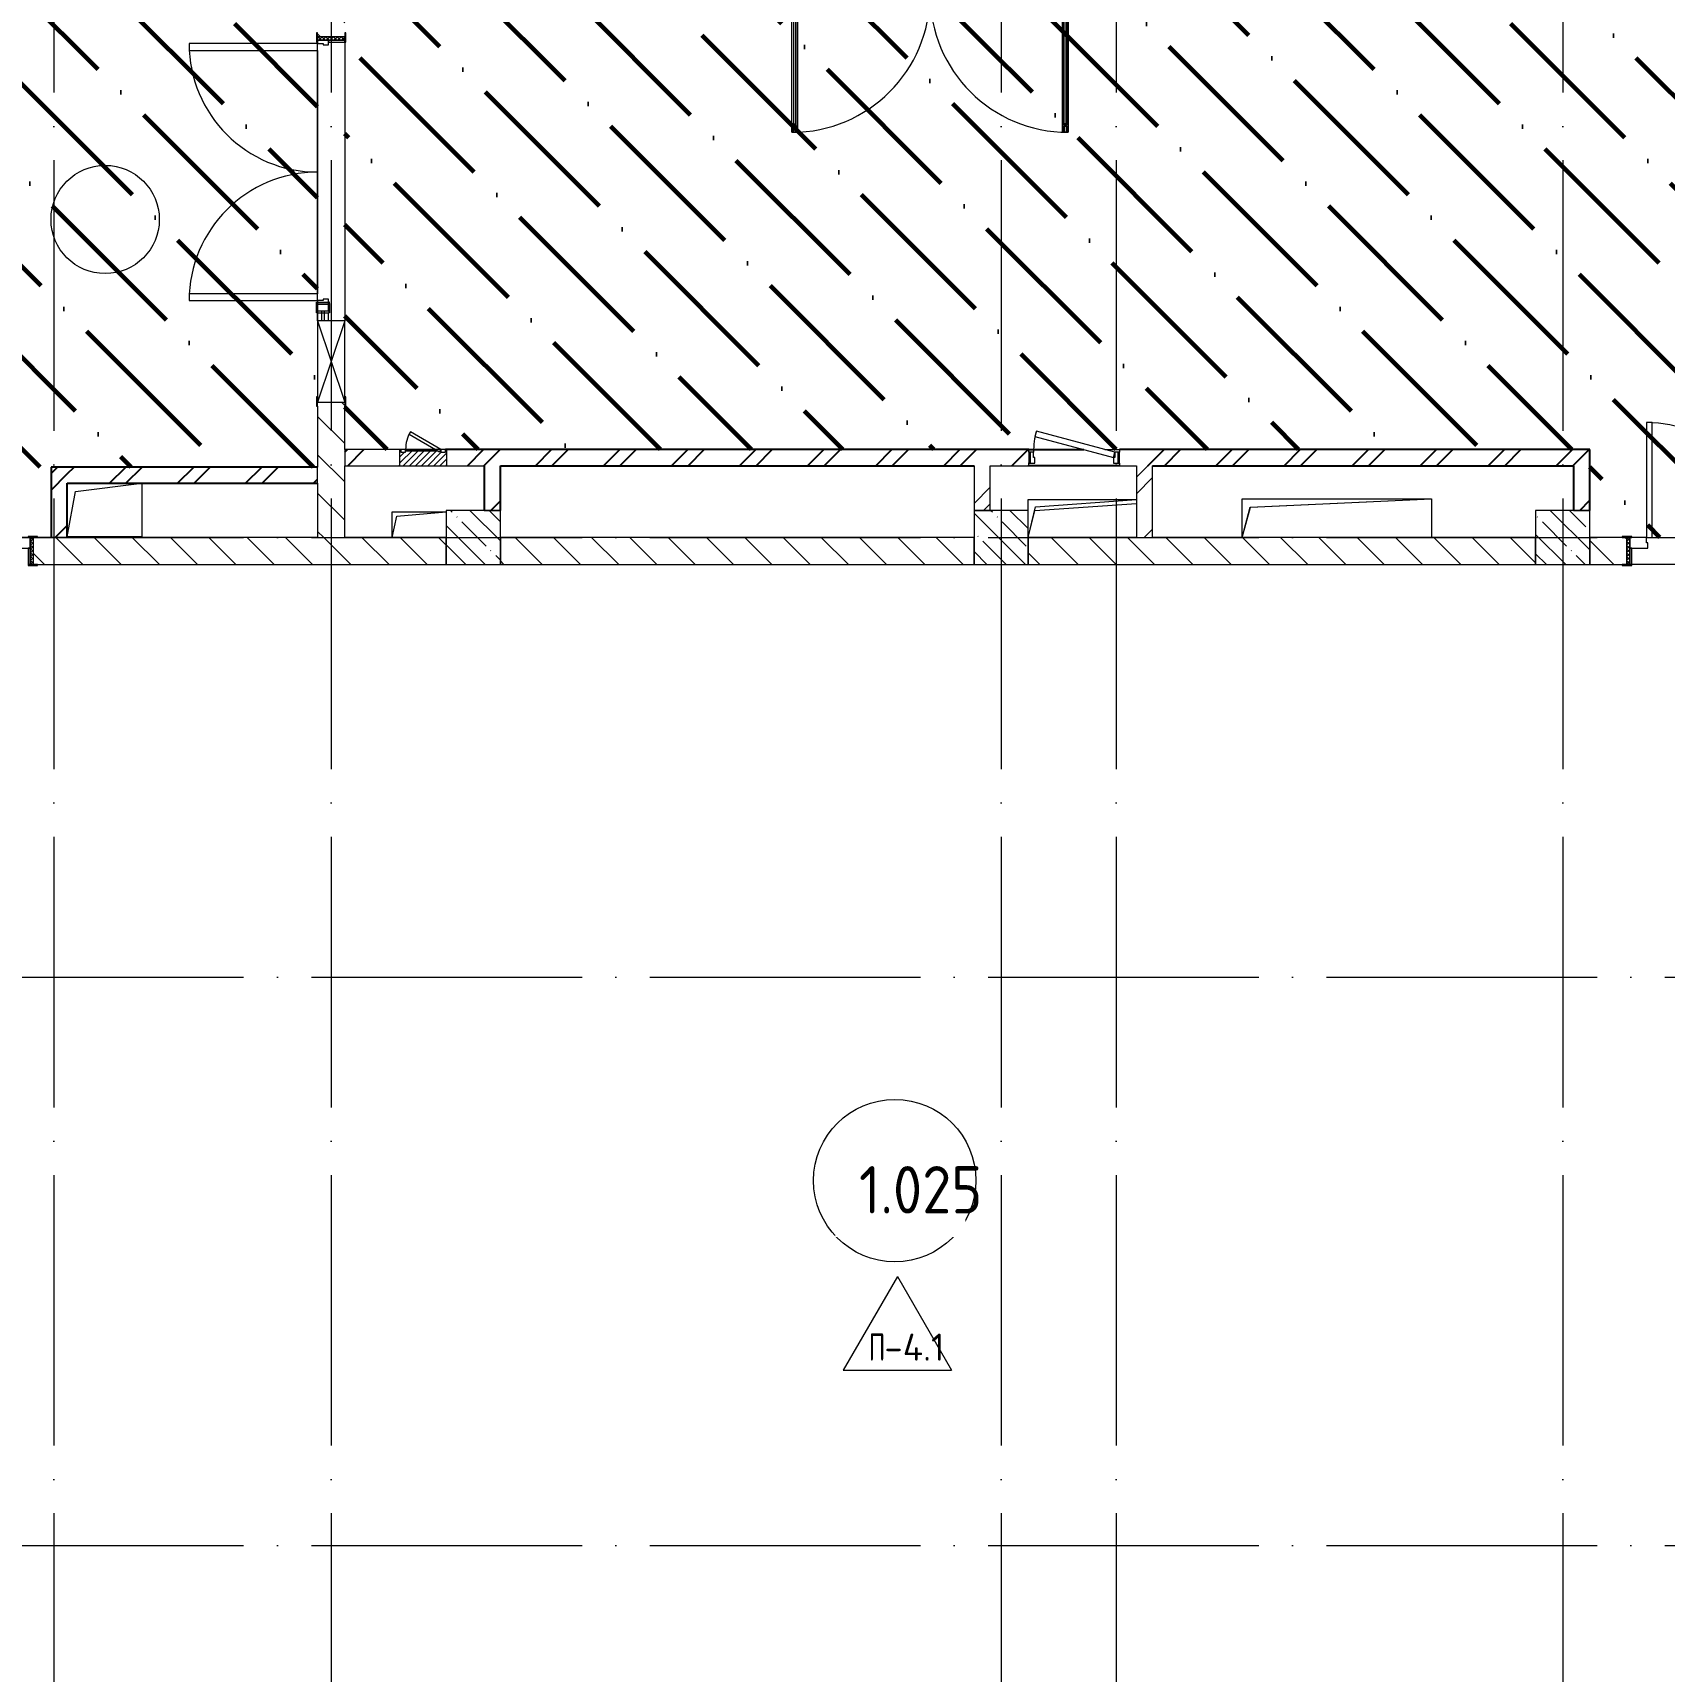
# Model space of a CAD drawing. Header units: millimetres. Extents: x -68946 to 288321, y -402657 to 324925.
# Drawn here: x 97683 to 109738, y 27395 to 39505 of the extents above; entities that cross this region are included whole.
import ezdxf

# ---------------------------------------------------------------- set-up
doc = ezdxf.new("R2010")
doc.units = ezdxf.units.MM
doc.linetypes.add('ADSK_Линия сетки', pattern=[2500, 2000, -250, 0, -250])
for name, color, linetype, lineweight in [('3.4) ПТ-2.15    4 вып', 200, 'Continuous', 60), ('A-AREA-____-IDEN', 250, 'Continuous', 9), ('A-DETL-GENF-OTLN', 250, 'Continuous', 5), ('A-DOOR-____-IDEN', 31, 'Continuous', 9), ('A-DOOR-____-MCUT', 250, 'Continuous', 5), ('A-DOOR-____-OTLN', 250, 'Continuous', 5), ('A-DOOR-FRAM-MCUT', 31, 'Continuous', 5), ('A-DOOR-FRAM-OTLN', 31, 'Continuous', 5), ('A-DOOR-GLAZ-MCUT', 31, 'Continuous', 5), ('A-FLOR-____-IDEN', 11, 'Continuous', 9), ('A-FLOR-____-OTLN', 192, 'Continuous', 9), ('A-GENM-____-MCUT', 250, 'Continuous', 25), ('A-GENM-____-OTLN', 250, 'Continuous', 9), ('A-GLAZ-____-OTLN', 250, 'Continuous', 5), ('A-GLAZ-CURT-MCUT', 52, 'Continuous', 9), ('A-GLAZ-CURT-OTLN', 52, 'Continuous', 5), ('A-WALL-____-MCUT', 250, 'Continuous', 13), ('A-WALL-____-PATT', 250, 'Continuous', 13), ('I-WALL-____-OTLN', 250, 'Continuous', 9), ('S-COLS-____-MCUT', 250, 'Continuous', 25), ('S-COLS-____-OTLN', 250, 'Continuous', 9), ('S-GRID-____-OTLN', 250, 'Continuous', 9)]:
    doc.layers.add(name, color=color, linetype=linetype, lineweight=lineweight)
doc.styles.add('ISOCPEUR_1', font='isocpeur.ttf', dxfattribs={"width": 0.9, "height": 250})
doc.styles.add('ISOCPEUR_2', font='isocpeur.ttf', dxfattribs={"height": 160})
pattern_1 = [(135, (12287.91, -0.0006), (-141.42136, -141.42136), [])]
pattern_2 = [(45, (12287.9, -0.0006), (-251.4472, 251.4472), []), (45, (12287.9, 381), (-251.4472, 251.4472), [])]
pattern_3 = [(135, (12287.91, -0.0006), (-142.5612, -142.5612), []), (135, (12430.48, -0.0006), (-142.5612, -142.5612), [252.016, -50.403, 3.353, -47.05])]
pattern_4 = [(135, (1301.41, 164.685), (-14.1421, -14.1421), []), (225, (1301.41, 164.685), (14.1421, -14.1421), [])]
pattern_5 = [(45, (-821.384, 164.685), (-14.1421, 14.1421), []), (135, (-821.384, 164.685), (-14.1421, -14.1421), [])]

# ---------------------------------------------------------------- blocks, each defined once
blk = doc.blocks.new('DRS_ДПУраспашная_2Ст_Прямоугольная - Н_ДО_1420х2400h 3-37074466-АР1_Маркировочный план 1 этажа С2и3')
at = {"layer": 'A-DOOR-____-MCUT'}
for p, q in [((-1020, -60), (-980, -60)), ((-1020, -1040), (-1020, -60)), ((-980, -60), (-980, -1040)), ((980, -60), (1020, -60)), ((980, -1040), (980, -60)), ((1020, -60), (1020, -1040)), ((-980, -1040), (-1020, -1040)), ((1020, -1040), (980, -1040))]:
    blk.add_line(p, q, dxfattribs=at)
at = {"layer": 'A-DOOR-____-OTLN'}
for p, q in [((-1062, -20), (-1041, -20)), ((-1062, -20), (-1062, -44)), ((-1044, -51), (-1062, -44)), ((-1041, -29), (-1041, -20)), ((-1041, -54), (-1035, -91)), ((-1020, -91), (-1035, -91)), ((-1025, -45), (-1025, -64)), ((-1020, -106), (-1020, -60)), ((-1020, -60), (-980, -60)), ((-980, -106), (-1020, -106)), ((-1018, -104), (-1018, -62)), ((-1018, -62), (-1011, -62)), ((-1011, -104), (-1018, -104)), ((-1011, -62), (-1011, -104)), ((-988, -113), (-1010, -113)), ((-1010, -113), (-1010, -987)), ((-1009, -104), (-1009, -62)), ((-1009, -62), (-990, -62)), ((-990, -104), (-1009, -104)), ((-1006, -987), (-1006, -113)), ((-992, -987), (-992, -113)), ((-990, -62), (-990, -104)), ((-988, -104), (-988, -62)), ((-988, -62), (-982, -62)), ((-982, -104), (-988, -104)), ((-988, -987), (-988, -113)), ((-982, -62), (-982, -104)), ((-980, -60), (-980, -106)), ((980, -60), (980, -106)), ((1020, -60), (980, -60)), ((980, -106), (1020, -106)), ((982, -62), (982, -104)), ((988, -62), (982, -62)), ((982, -104), (988, -104)), ((988, -104), (988, -62)), ((988, -987), (988, -113)), ((988, -113), (1010, -113)), ((990, -62), (990, -104)), ((1009, -62), (990, -62)), ((990, -104), (1009, -104)), ((992, -987), (992, -113)), ((1006, -987), (1006, -113)), ((1009, -104), (1009, -62)), ((1010, -113), (1010, -987)), ((1018, -62), (1011, -62)), ((1011, -62), (1011, -104)), ((1011, -104), (1018, -104)), ((1018, -104), (1018, -62)), ((1020, -106), (1020, -60)), ((1020, -91), (1035, -91)), ((1025, -45), (1025, -64)), ((1041, -54), (1035, -91)), ((1041, -29), (1041, -20)), ((1062, -20), (1041, -20)), ((1044, -51), (1062, -44)), ((1062, -20), (1062, -44)), ((-1006, -123), (-992, -123)), ((1006, -123), (992, -123)), ((-980, -994), (-1020, -994)), ((-1020, -1040), (-1020, -994)), ((-980, -1040), (-1020, -1040)), ((-1018, -1038), (-1018, -996)), ((-1018, -996), (-1011, -996)), ((-1011, -1038), (-1018, -1038)), ((-1011, -996), (-1011, -1038)), ((-1010, -987), (-988, -987)), ((-1009, -1038), (-1009, -996)), ((-1009, -996), (-990, -996)), ((-990, -1038), (-1009, -1038)), ((-1006, -977), (-992, -977)), ((-990, -996), (-990, -1038)), ((-988, -996), (-988, -1038)), ((-982, -996), (-988, -996)), ((-988, -1038), (-982, -1038)), ((-982, -1038), (-982, -996)), ((-980, -994), (-980, -1040)), ((980, -994), (1020, -994)), ((980, -994), (980, -1040)), ((980, -1040), (1020, -1040)), ((982, -1038), (982, -996)), ((982, -996), (988, -996)), ((988, -1038), (982, -1038)), ((1010, -987), (988, -987)), ((988, -996), (988, -1038)), ((990, -996), (990, -1038)), ((1009, -996), (990, -996)), ((990, -1038), (1009, -1038)), ((1006, -977), (992, -977)), ((1009, -1038), (1009, -996)), ((1018, -996), (1011, -996)), ((1011, -996), (1011, -1038)), ((1011, -1038), (1018, -1038)), ((1018, -1038), (1018, -996)), ((1020, -1040), (1020, -994))]:
    blk.add_line(p, q, dxfattribs=at)
for centre, radius, start, end in [((-1036, -45), 10.5, 215.318, 90), ((-1036, -29), 5.18, 180, 270), ((-1020, -64), 5.18, 180, 270.1088), ((-1020, -20), 1020, 270, 0), ((1020, -20), 1020, 180, 270), ((1020, -64), 5.18, 269.8912, 360), ((1036, -45), 10.5, 90, 324.682), ((1036, -29), 5.18, 270, 0)]:
    blk.add_arc(centre, radius, start, end, dxfattribs=at)
at = {"layer": 'A-GLAZ-CURT-MCUT', "lineweight": 5}
for p, q in [((-1020, 20), (-1085, 20)), ((-1085, 20), (-1085, -20)), ((-1020, -20), (-1020, 20)), ((1085, 20), (1020, 20)), ((1020, 20), (1020, -20)), ((1085, -20), (1085, 20)), ((-1085, -20), (-1020, -20)), ((1020, -20), (1085, -20))]:
    blk.add_line(p, q, dxfattribs=at)
blk = doc.blocks.new('Дверь_СКБ_2Ст_Внутренняя1 - Н_ВВ-4_1_2000x2600h_Фрамуга сверху-42037733-АР1_Маркировочный план 1 этажа С2и3')
at = {"layer": 'A-DOOR-____-OTLN'}
h = blk.add_hatch(dxfattribs=at)
h.set_pattern_fill('FP_17', color=256, style=0, pattern_type=2)
h.set_pattern_definition(pattern_4)
h.paths.add_polyline_path([(1012.5, -100), (1012.5, 100), (987.5, 100), (987.5, -100), (1012.5, -100)])
at = {"layer": 'A-DOOR-FRAM-OTLN'}
h = blk.add_hatch(dxfattribs=at)
h.set_pattern_fill('FP_18', color=256, style=0, pattern_type=2)
h.set_pattern_definition(pattern_5)
h.paths.add_polyline_path([(-962.5, -100), (-962.5, 100), (-987.5, 100), (-987.5, -100)])
at = {"layer": 'A-DOOR-____-MCUT'}
for p, q in [((-837.5, 950), (-837.5, 100)), ((-797.5, 950), (-837.5, 950)), ((-797.5, 100), (-797.5, 950)), ((862.5, 950), (822.5, 950)), ((822.5, 950), (822.5, 100)), ((862.5, 100), (862.5, 950)), ((-837.5, 100), (-797.5, 100)), ((822.5, 100), (862.5, 100))]:
    blk.add_line(p, q, dxfattribs=at)
at = {"layer": 'A-DOOR-____-OTLN'}
for centre, start, end in [((-837.5, 100), 0, 90), ((862.5, 100), 90, 180)]:
    blk.add_arc(centre, 850, start, end, dxfattribs=at)
at = {"layer": 'A-DOOR-FRAM-MCUT'}
for p, q in [((-947.5, 108), (-1017.5, 108)), ((-1017.5, 108), (-1017.5, 100)), ((-1017.5, 100), (-947.5, 100)), ((-962.5, 100), (-987.5, 100)), ((-987.5, 100), (-987.5, -100)), ((-837.5, 100), (-962.5, 100)), ((-962.5, 100), (-962.5, 20)), ((-962.5, -100), (-962.5, 100)), ((-947.5, 100), (-962.5, 100)), ((-962.5, 100), (-962.5, 99)), ((-962.5, 99), (-947.5, 99)), ((-962.5, 20), (-827.5, 20)), ((-947.5, 20), (-962.5, 20)), ((-962.5, 20), (-962.5, -100)), ((-947.5, 100), (-947.5, 108)), ((-947.5, 99), (-947.5, 100)), ((-947.5, -100), (-947.5, 20)), ((-837.5, 60), (-837.5, 100)), ((-827.5, 60), (-837.5, 60)), ((-827.5, 20), (-827.5, 60)), ((862.5, 60), (852.5, 60)), ((852.5, 60), (852.5, 20)), ((852.5, 20), (987.5, 20)), ((862.5, 100), (862.5, 60)), ((987.5, 100), (862.5, 100)), ((1042.5, 108), (972.5, 108)), ((972.5, 108), (972.5, 100)), ((987.5, 100), (972.5, 100)), ((972.5, 100), (972.5, 99)), ((972.5, 100), (1042.5, 100)), ((972.5, 99), (987.5, 99)), ((987.5, 20), (972.5, 20)), ((972.5, 20), (972.5, -100)), ((987.5, 20), (987.5, 100)), ((1012.5, 100), (987.5, 100)), ((987.5, 100), (987.5, -100)), ((987.5, 99), (987.5, 100)), ((987.5, -100), (987.5, 20)), ((1012.5, -100), (1012.5, 100)), ((1042.5, 100), (1042.5, 108)), ((-947.5, -100), (-1017.5, -100)), ((-1017.5, -100), (-1017.5, -108)), ((-1017.5, -108), (-947.5, -108)), ((-987.5, -100), (-962.5, -100)), ((-962.5, -100), (-947.5, -100)), ((-947.5, -108), (-947.5, -100)), ((972.5, -100), (987.5, -100)), ((1042.5, -100), (972.5, -100)), ((972.5, -100), (972.5, -108)), ((972.5, -108), (1042.5, -108)), ((987.5, -100), (1012.5, -100)), ((1042.5, -108), (1042.5, -100))]:
    blk.add_line(p, q, dxfattribs=at)
blk = doc.blocks.new('_Wn_-As_OpeningMEP_floor__Rectangular - _Wn_-As_OpeningMEP_floor__Rectangular-36783980-АР1_Маркировочный план 1 этажа С2и3')
at = {"layer": 'A-DETL-GENF-OTLN', "lineweight": 5}
for p, q in [((-400, -90), (-345, 135)), ((-345, 135), (400, 190))]:
    blk.add_line(p, q, dxfattribs=at)
blk = doc.blocks.new('_Wn_-As_OpeningMEP_floor__Rectangular - _Wn_-As_OpeningMEP_floor__Rectangular-34704753-АР1_Маркировочный план 1 этажа С2и3')
at = {"layer": 'A-DETL-GENF-OTLN', "lineweight": 5}
for p, q in [((-700, -92), (-639, 131)), ((-639, 131), (700, 192))]:
    blk.add_line(p, q, dxfattribs=at)
blk = doc.blocks.new('Дверь_СКБ_2Ст_Внутренняя1 - Н_ВВ-4_1_2000x2600h_Фрамуга сверху-V115-АР1_Маркировочный план 1 этажа С2и3')
at = {"layer": 'A-DOOR-____-OTLN'}
h = blk.add_hatch(dxfattribs=at)
h.set_pattern_fill('FP_17', color=256, style=0, pattern_type=2)
h.set_pattern_definition(pattern_4)
h.paths.add_polyline_path([(1012.5, -100), (1012.5, 100), (987.5, 100), (987.5, -100)])
at = {"layer": 'A-DOOR-FRAM-OTLN'}
h = blk.add_hatch(dxfattribs=at)
h.set_pattern_fill('FP_18', color=256, style=0, pattern_type=2)
h.set_pattern_definition(pattern_5)
h.paths.add_polyline_path([(-987.5, -100), (-962.5, -100), (-962.5, 100), (-987.5, 100), (-987.5, 20)])
at = {"layer": 'A-DOOR-____-MCUT'}
for p, q in [((-837.5, 950), (-837.5, 100)), ((-797.5, 950), (-837.5, 950)), ((-797.5, 100), (-797.5, 950)), ((862.5, 950), (822.5, 950)), ((822.5, 950), (822.5, 100)), ((862.5, 100), (862.5, 950)), ((-837.5, 100), (-797.5, 100)), ((822.5, 100), (862.5, 100))]:
    blk.add_line(p, q, dxfattribs=at)
at = {"layer": 'A-DOOR-____-OTLN'}
for centre, start, end in [((-837.5, 100), 0, 90), ((862.5, 100), 90, 180)]:
    blk.add_arc(centre, 850, start, end, dxfattribs=at)
at = {"layer": 'A-DOOR-FRAM-MCUT'}
for p, q in [((-947.5, 108), (-1017.5, 108)), ((-1017.5, 108), (-1017.5, 100)), ((-1017.5, 100), (-947.5, 100)), ((-962.5, 100), (-987.5, 100)), ((-987.5, 100), (-987.5, -100)), ((-837.5, 100), (-962.5, 100)), ((-962.5, 100), (-962.5, 20)), ((-962.5, -100), (-962.5, 100)), ((-947.5, 100), (-962.5, 100)), ((-962.5, 100), (-962.5, 99)), ((-962.5, 99), (-947.5, 99)), ((-962.5, 20), (-827.5, 20)), ((-947.5, 20), (-962.5, 20)), ((-962.5, 20), (-962.5, -100)), ((-947.5, 100), (-947.5, 108)), ((-947.5, 99), (-947.5, 100)), ((-947.5, -100), (-947.5, 20)), ((-837.5, 60), (-837.5, 100)), ((-827.5, 60), (-837.5, 60)), ((-827.5, 20), (-827.5, 60)), ((862.5, 60), (852.5, 60)), ((852.5, 60), (852.5, 20)), ((852.5, 20), (987.5, 20)), ((862.5, 100), (862.5, 60)), ((987.5, 100), (862.5, 100)), ((1042.5, 108), (972.5, 108)), ((972.5, 108), (972.5, 100)), ((987.5, 100), (972.5, 100)), ((972.5, 100), (972.5, 99)), ((972.5, 100), (1042.5, 100)), ((972.5, 99), (987.5, 99)), ((987.5, 20), (972.5, 20)), ((972.5, 20), (972.5, -100)), ((987.5, 20), (987.5, 100)), ((1012.5, 100), (987.5, 100)), ((987.5, 100), (987.5, -100)), ((987.5, 99), (987.5, 100)), ((987.5, -100), (987.5, 20)), ((1012.5, -100), (1012.5, 100)), ((1042.5, 100), (1042.5, 108)), ((-947.5, -100), (-1017.5, -100)), ((-1017.5, -100), (-1017.5, -108)), ((-1017.5, -108), (-947.5, -108)), ((-987.5, -100), (-962.5, -100)), ((-962.5, -100), (-947.5, -100)), ((-947.5, -108), (-947.5, -100)), ((972.5, -100), (987.5, -100)), ((1042.5, -100), (972.5, -100)), ((972.5, -100), (972.5, -108)), ((972.5, -108), (1042.5, -108)), ((987.5, -100), (1012.5, -100)), ((1042.5, -108), (1042.5, -100))]:
    blk.add_line(p, q, dxfattribs=at)
blk = doc.blocks.new('Дверь_СКБ_1Ст_Внутренняя1 - Н_Д-7л_670x1875h_Технический шкаф ЭОМ и СС-V10-АР1_Маркировочный план 1 этажа С2и3')
at = {"layer": 'A-DOOR-____-OTLN'}
h = blk.add_hatch(dxfattribs=at)
h.set_pattern_fill('FP_22', color=256, style=0, pattern_type=2)
h.set_pattern_definition([(135, (1951.41, 124.685), (-14.14214, -14.14214), []), (225, (1951.41, 124.685), (14.14214, -14.14214), [])])
h.paths.add_polyline_path([(347, 40), (337, 40), (337, -40), (347, -40), (347, 0)])
at = {"layer": 'A-DOOR-FRAM-OTLN'}
h = blk.add_hatch(dxfattribs=at)
h.set_pattern_fill('FP_23', color=256, style=0, pattern_type=2)
h.set_pattern_definition([(45, (-171.384, 124.685), (-14.1421, 14.1421), []), (135, (-171.384, 124.685), (-14.1421, -14.1421), [])])
h.paths.add_polyline_path([(-323, 40), (-323, -40), (-313, -40), (-313, 40)])
at = {"layer": 'A-DOOR-____-MCUT'}
for p, q in [((-267, 195), (-277, 157)), ((-277, 157), (302, 1)), ((312, 40), (-267, 195)), ((302, 1), (312, 40))]:
    blk.add_line(p, q, dxfattribs=at)
at = {"layer": 'A-DOOR-____-OTLN'}
blk.add_arc((312, 40), 600, 165, 180, dxfattribs=at)
at = {"layer": 'A-DOOR-FRAM-MCUT'}
for p, q in [((-313, 40), (-323, 40)), ((-323, 40), (-323, -40)), ((-288, 40), (-313, 40)), ((-313, 40), (-313, -40)), ((-313, -40), (-313, 40)), ((-288, 0), (-288, 40)), ((-278, 0), (-288, 0)), ((-278, -40), (-278, 0)), ((312, 0), (302, 0)), ((302, 0), (302, -40)), ((312, 40), (312, 0)), ((337, 40), (312, 40)), ((337, -40), (337, 40)), ((347, 40), (337, 40)), ((337, 40), (337, -40)), ((347, -40), (347, 40)), ((-323, -40), (-313, -40)), ((-313, -40), (-278, -40)), ((302, -40), (337, -40)), ((337, -40), (347, -40))]:
    blk.add_line(p, q, dxfattribs=at)
blk = doc.blocks.new('Дверь_СКБ_2Ст_Фрамуга2 - Н_ВВ-17_2700x2600h_Учебные помещения_Фрамуга справа-42037370-АР1_Маркировочный план 1 этажа С2и3')
at = {"layer": 'A-DOOR-____-OTLN'}
h = blk.add_hatch(dxfattribs=at)
h.set_pattern_fill('FP_158', color=256, style=0, pattern_type=2)
h.set_pattern_definition([(135, (951.411, 164.685), (-14.1421, -14.1421), []), (225, (951.411, 164.685), (14.1421, -14.1421), [])])
h.paths.add_polyline_path([(1337.5, 100), (1337.5, -100), (1362.5, -100), (1362.5, 100)])
at = {"layer": 'A-DOOR-____-MCUT'}
for p, q in [((-587.5, 1050), (-587.5, 100)), ((-537.5, 1050), (-587.5, 1050)), ((-537.5, 100), (-537.5, 1050)), ((1312.5, 1050), (1262.5, 1050)), ((1262.5, 1050), (1262.5, 100)), ((1312.5, 100), (1312.5, 1050)), ((-587.5, 100), (-537.5, 100)), ((1262.5, 100), (1312.5, 100))]:
    blk.add_line(p, q, dxfattribs=at)
at = {"layer": 'A-DOOR-____-OTLN'}
for centre, start, end in [((-587.5, 100), 0, 90), ((1312.5, 100), 90, 180)]:
    blk.add_arc(centre, 950, start, end, dxfattribs=at)
at = {"layer": 'A-DOOR-FRAM-MCUT'}
for p, q in [((-1297.5, 108), (-1367.5, 108)), ((-1367.5, 108), (-1367.5, 100)), ((-1367.5, 100), (-1337.5, 100)), ((-1297.5, 100), (-1297.5, 108)), ((-677.5, 100), (-737.5, 100)), ((-737.5, 20), (-677.5, 20)), ((-677.5, 100), (-677.5, 108)), ((-677.5, 108), (-607.5, 108)), ((-677.5, 100), (-677.5, 20)), ((-677.5, 12), (-677.5, 20)), ((-607.5, 12), (-677.5, 12)), ((-667.5, 108), (-597.5, 108)), ((-667.5, 100), (-667.5, 108)), ((-667.5, 20), (-667.5, 12)), ((-667.5, 12), (-597.5, 12)), ((-662.5, 100), (-612.5, 100)), ((-662.5, 100), (-662.5, 20)), ((-662.5, 20), (-612.5, 20)), ((-612.5, 20), (-612.5, 100)), ((-587.5, 100), (-612.5, 100)), ((-612.5, 100), (-612.5, 20)), ((-612.5, 20), (-577.5, 20)), ((-607.5, 108), (-607.5, 100)), ((-607.5, 20), (-607.5, 12)), ((-597.5, 108), (-597.5, 100)), ((-597.5, 100), (-597.5, 20)), ((-597.5, 12), (-597.5, 20)), ((-587.5, 60), (-587.5, 100)), ((-577.5, 60), (-587.5, 60)), ((-577.5, 20), (-577.5, 60)), ((1312.5, 60), (1302.5, 60)), ((1302.5, 60), (1302.5, 20)), ((1302.5, 20), (1337.5, 20)), ((1312.5, 100), (1312.5, 60)), ((1337.5, 100), (1312.5, 100)), ((1392.5, 108), (1322.5, 108)), ((1322.5, 108), (1322.5, 100)), ((1322.5, 100), (1392.5, 100)), ((1337.5, 20), (1322.5, 20)), ((1322.5, 20), (1322.5, -100)), ((1337.5, 20), (1337.5, 100)), ((1362.5, 100), (1337.5, 100)), ((1337.5, 100), (1337.5, -100)), ((1337.5, -100), (1337.5, 20)), ((1362.5, -100), (1362.5, 100)), ((1392.5, 100), (1392.5, 108)), ((-1337.5, -100), (-1367.5, -100)), ((-1367.5, -100), (-1367.5, -108)), ((-1367.5, -108), (-1297.5, -108)), ((-1297.5, -108), (-1297.5, -100)), ((1322.5, -100), (1337.5, -100)), ((1392.5, -100), (1322.5, -100)), ((1322.5, -100), (1322.5, -108)), ((1322.5, -108), (1392.5, -108)), ((1337.5, -100), (1362.5, -100)), ((1392.5, -108), (1392.5, -100))]:
    blk.add_line(p, q, dxfattribs=at)
at = {"layer": 'A-DOOR-GLAZ-MCUT'}
for p, q in [((-737.5, 70), (-662.5, 70)), ((-737.5, 50), (-662.5, 50))]:
    blk.add_line(p, q, dxfattribs=at)
blk = doc.blocks.new('_Wn_-As_OpeningMEP_floor__Rectangular - _Wn_-As_OpeningMEP_floor__Rectangular-32476413-АР1_Маркировочный план 1 этажа С2и3')
at = {"layer": 'A-DETL-GENF-OTLN', "lineweight": 5}
for p, q in [((-400, -75), (-350, 125)), ((-350, 125), (400, 175))]:
    blk.add_line(p, q, dxfattribs=at)
blk = doc.blocks.new('_Wn_-As_OpeningMEP_floor__Rectangular - _Wn_-As_OpeningMEP_floor__Rectangular-37165860-АР1_Маркировочный план 1 этажа С2и3')
at = {"layer": 'A-DETL-GENF-OTLN', "lineweight": 5}
for p, q in [((-699, -90), (-638, 133)), ((-638, 133), (700, 195))]:
    blk.add_line(p, q, dxfattribs=at)
blk = doc.blocks.new('_Wn_-As_OpeningMEP_floor__Rectangular - _Wn_-As_OpeningMEP_floor__Rectangular-37166392-АР1_Маркировочный план 1 этажа С2и3')
at = {"layer": 'A-DETL-GENF-OTLN', "lineweight": 5}
for p, q in [((-166, 111), (200, 145)), ((-200, -45), (-166, 111))]:
    blk.add_line(p, q, dxfattribs=at)
blk = doc.blocks.new('_Wn_-As_OpeningMEP_floor__Rectangular - _Wn_-As_OpeningMEP_floor__Rectangular-37166602-АР1_Маркировочный план 1 этажа С2и3')
at = {"layer": 'A-DETL-GENF-OTLN', "lineweight": 5}
for p, q in [((-214, 186), (275, 248)), ((-275, -148), (-214, 186))]:
    blk.add_line(p, q, dxfattribs=at)
blk = doc.blocks.new('_Wn_-As_OpeningMEP_wall__Rectangular - _Wn_-As_OpeningMEP_wall__Rectangular-35710610-АР1_Маркировочный план 1 этажа С2и3')
at = {"layer": 'A-DETL-GENF-OTLN', "lineweight": 5}
for p, q in [((300, -100), (-300, 100)), ((300, 100), (-300, -100)), ((-300, 100), (-300, -100)), ((300, 100), (-300, 100)), ((-300, 100), (-300, -100)), ((300, -100), (300, 100)), ((300, -100), (300, 100)), ((-300, -100), (300, -100))]:
    blk.add_line(p, q, dxfattribs=at)
blk = doc.blocks.new('АР_Люк - ЛРС_ВК_350х400_наружный_NCS S 1000-N-42726280-АР1_Маркировочный план 1 этажа С2и3')
at = {"layer": 'A-DOOR-____-OTLN'}
h = blk.add_hatch(dxfattribs=at)
h.set_pattern_fill('FP_148', color=256, style=0, pattern_type=2)
h.set_pattern_definition([(45, (125, 0), (-22.6274, 22.6274), [])])
h.paths.add_polyline_path([(300, -60), (300, 60), (290, 60), (290, 40), (255, 40), (255, 60), (245, 43), (215, 60), (-5, 60), (-5, 40), (-40, 40), (-40, 60), (-50, 60), (-50, -60), (295, -60)])
at = {"layer": 'A-DETL-GENF-OTLN', "lineweight": 5}
for p, q in [((300, 60), (-50, 60)), ((-50, 60), (-50, -60)), ((300, -60), (300, 60)), ((-50, -60), (300, -60))]:
    blk.add_line(p, q, dxfattribs=at)
at = {"layer": 'A-DOOR-____-MCUT', "lineweight": 5}
for p, q in [((30, 190), (20, 173)), ((20, 173), (245, 43)), ((255, 60), (30, 190)), ((-5, 60), (-40, 60)), ((-40, 60), (-40, 40)), ((-40, 40), (-5, 40)), ((-5, 40), (-5, 60)), ((245, 43), (255, 60)), ((290, 60), (255, 60)), ((255, 60), (255, 40)), ((255, 40), (290, 40)), ((290, 40), (290, 60))]:
    blk.add_line(p, q, dxfattribs=at)
blk.add_arc((255, 60), 260, 150, 180, dxfattribs=at)
at = {"layer": 'A-DOOR-____-OTLN'}
blk.add_line((255, 60), (30, 190), dxfattribs=at)
blk = doc.blocks.new('ASML_АР_Отделка Люка - ВО Отделка люков_Грунтовка 0_Шпатлевка 0_Окраска 0_0-42723977-АР1_Маркировочный план 1 этажа С2и3')
at = {"layer": 'A-GENM-____-MCUT', "lineweight": 5}
for p, q in [((-165, 3), (-175, 3)), ((-175, 3), (-175, 0)), ((102, 3), (-130, 3)), ((130, 3), (126, 3)), ((175, 3), (165, 3)), ((175, 0), (175, 3)), ((-175, 0), (-165, 0)), ((-130, 0), (107, 0)), ((124, 0), (130, 0)), ((165, 0), (175, 0))]:
    blk.add_line(p, q, dxfattribs=at)
blk = doc.blocks.new('AAR_СКБ_Марка_Помещения_мал - Номер-28977439-АР1_Маркировочный план 1 этажа С2и3')
at = {"layer": 'A-AREA-____-IDEN'}
blk.add_circle((-0.028, 0), 3, dxfattribs=at)
blk = doc.blocks.new('AAR_СКБ_Марка_Перекрытия - Марка пола-17325028-АР1_Маркировочный план 1 этажа С2и3')
at = {"layer": 'A-FLOR-____-IDEN'}
for p, q in [((0, 6.93), (-4, 0)), ((0, 6.93), (4, 0)), ((-4, 0), (4, 0))]:
    blk.add_line(p, q, dxfattribs=at)
blk = doc.blocks.new('ADSK_Марка_Дверь - Типоразмер_ADSK_Марка-30565456-АР1_Маркировочный план 1 этажа С2и3')
at = {"layer": 'A-DOOR-____-IDEN'}
blk.add_circle((0, 0), 4, dxfattribs=at)

msp = doc.modelspace()

# ---------------------------------------------------------------- hatches: boundary and pattern name
h = msp.add_hatch()
h.set_pattern_fill('FP_4', color=256, style=0, pattern_type=2)
h.set_pattern_definition(pattern_2)
h.paths.add_polyline_path([(104757.8919, 36304.9994), (105042.9138, 36304.9994), (105042.9138, 36424.9994), (100742.8919, 36424.9994), (100742.8919, 36304.9994), (104637.8919, 36304.9994)])
h.paths.add_polyline_path([(105844.2913, 36304.9994), (109188.0332, 36304.9994), (109187.8919, 36424.9994), (105712.9138, 36424.9994), (105712.9138, 36304.9994), (105837.9138, 36304.9994)])
h.paths.add_polyline_path([(100304.2088, 36304.9994), (100392.8919, 36304.9994), (100392.8919, 36424.9994), (99987.9138, 36424.9994), (99987.9138, 36304.9994), (100056.4918, 36304.9994)])
h = msp.add_hatch()
h.set_pattern_fill('FP_4', color=256, style=0, pattern_type=2)
h.set_pattern_definition(pattern_2)
h.paths.add_polyline_path([(97925.3977, 35775), (97937.8919, 35775), (97937.8919, 36294.9994), (97817.8919, 36294.9994), (97817.8919, 35775), (97923.656, 35775)])
h = msp.add_hatch()
h.set_pattern_fill('FP_4', color=256, style=0, pattern_type=2)
h.set_pattern_definition(pattern_2)
h.paths.add_polyline_path([(98937.2533, 36174.9994), (99787.9138, 36174.9994), (99787.9138, 36294.9994), (97937.8919, 36294.9994), (97937.8919, 36174.9994), (98487.9138, 36174.9994)])
h = msp.add_hatch()
h.set_pattern_fill('FP_4', color=256, style=0, pattern_type=2)
h.set_pattern_definition(pattern_2)
h.paths.add_polyline_path([(101137.8919, 35974.9994), (101137.8919, 36304.9994), (101017.8919, 36304.9994), (101017.8919, 35974.9994)])
h = msp.add_hatch()
h.set_pattern_fill('FP_4', color=256, style=0, pattern_type=2)
h.set_pattern_definition(pattern_2)
h.paths.add_polyline_path([(109187.8919, 35974.9994), (109188.0332, 35974.9994), (109187.8919, 36304.9994), (109068.0332, 36304.9994), (109068.0332, 35974.9994)])
at = {"layer": '3.4) ПТ-2.15    4 вып'}
h = msp.add_hatch(dxfattribs=at)
h.set_pattern_fill('ANSI36', color=256, scale=150, angle=90)
h.paths.add_polyline_path([(86211.9138, 45704.9403), (81987.8919, 45704.9403), (81987.8919, 35774.9403), (86211.9138, 35774.9403), (86211.9138, 36294.9994), (99787.9138, 36294.9994), (99787.9138, 39775.023), (86211.9138, 39775.023)])
h = msp.add_hatch(dxfattribs=at)
h.set_pattern_fill('ANSI36', color=256, scale=150, angle=90)
h.paths.add_polyline_path([(121157.9147, 39775.023), (99987.9138, 39775.023), (99987.9138, 36424.9994), (109188.0332, 36424.9994), (109188.0332, 36424.9403), (109187.8919, 36424.9403), (109187.8919, 35775), (111757.9138, 35775), (111757.9138, 36424.9403), (113567.9138, 36424.9403), (113567.9138, 36099.9994), (117187.9144, 36099.9994), (117187.9144, 35974.9403), (120812.9147, 35974.9403), (120812.9147, 36159.9403), (121157.9147, 36159.9403), (121157.9147, 36424.9403)])
at = {"layer": 'A-WALL-____-PATT', "lineweight": 15, "true_color": 0x000000}
h = msp.add_hatch(dxfattribs=at)
h.set_pattern_fill('FP_2', color=18, style=0, pattern_type=2)
h.set_pattern_definition(pattern_1)
h.paths.add_polyline_path([(99787.9138, 35775), (99987.9138, 35775.9407), (99987.9138, 36774.9661), (99787.9138, 36774.9661), (99787.9138, 35776.4779)])
h.paths.add_polyline_path([(99987.9138, 39474.9661), (99987.9138, 39775), (99787.9138, 39774.9661), (99787.9138, 39474.9661)])
h = msp.add_hatch(dxfattribs=at)
h.set_pattern_fill('FP_4', color=18, style=0, pattern_type=2)
h.set_pattern_definition(pattern_2)
h.paths.add_polyline_path([(104637.8919, 35974.9994), (104757.8919, 35974.9994), (104757.8919, 36304.9994), (104637.8919, 36304.9994), (104637.8919, 36019.4183)])
h = msp.add_hatch(dxfattribs=at)
h.set_pattern_fill('FP_4', color=18, style=0, pattern_type=2)
h.set_pattern_definition(pattern_2)
h.paths.add_polyline_path([(105937.9138, 35775), (105957.9138, 35775), (105957.9138, 36304.9994), (105837.9138, 36304.9994), (105837.9138, 35775)])
h = msp.add_hatch(dxfattribs=at)
h.set_pattern_fill('FP_2', color=18, style=0, pattern_type=2)
h.set_pattern_definition(pattern_1)
h.paths.add_polyline_path([(112185.9827, 35575), (113447.9138, 35575), (113447.9138, 35775), (111458.0332, 35775), (111458.0332, 35575), (111813.3769, 35575)])
h.paths.add_polyline_path([(109428.0332, 35575), (109458.0318, 35575), (109458.0332, 35775), (109187.8919, 35775), (109187.8919, 35575), (109287.4661, 35575)])
h.paths.add_polyline_path([(105040.0788, 35575), (108787.8919, 35575), (108787.8919, 35775), (105037.8919, 35774.8832), (105037.9138, 35575)])
h.paths.add_polyline_path([(101671.1643, 35575), (104637.8919, 35575), (104637.8919, 35775), (101137.8919, 35775), (101137.8919, 35575)])
h.paths.add_polyline_path([(98937.2533, 35575), (100737.8919, 35575), (100737.8919, 35775), (97687.8919, 35775), (97687.8919, 35575), (98549.0724, 35575)])
h.paths.add_polyline_path([(95657.8919, 35575), (95687.8919, 35575), (95687.8919, 35775), (95437.8919, 35775), (95437.8919, 35575)])
at = {"layer": 'S-COLS-____-OTLN', "lineweight": 5, "true_color": 0x000000}
h = msp.add_hatch(dxfattribs=at)
h.set_pattern_fill('FP_1', color=18, style=0, pattern_type=2)
h.set_pattern_definition(pattern_3)
h.paths.add_polyline_path([(101137.8908, 35575), (101137.8919, 35974.9994), (100737.8919, 35974.9994), (100737.8919, 35575), (100789.3838, 35575)])
h = msp.add_hatch(dxfattribs=at)
h.set_pattern_fill('FP_1', color=18, style=0, pattern_type=2)
h.set_pattern_definition(pattern_3)
h.paths.add_polyline_path([(105037.8896, 35574.9994), (105037.8919, 35575), (105037.8919, 35974.9994), (104637.8919, 35974.9994), (104637.8919, 35575), (105000.3625, 35575)])
h = msp.add_hatch(dxfattribs=at)
h.set_pattern_fill('FP_1', color=18, style=0, pattern_type=2)
h.set_pattern_definition(pattern_3)
h.paths.add_polyline_path([(108787.9002, 35574.9994), (109187.8919, 35575), (109187.8919, 35974.9994), (108787.8919, 35974.9994), (108787.8919, 35575)])

# ---------------------------------------------------------------- linework, layer by layer
for p, q in [((105042.9138, 36424.9994), (100732.8919, 36424.9994)), ((105042.9138, 36424.9994), (105448.7247, 36424.9994)), ((109188.0332, 36424.9994), (105712.9138, 36424.9994)), ((109188.0332, 35974.9994), (109188.0332, 36424.9994)), ((97817.8919, 36294.9994), (97817.8919, 35775)), ((99787.9138, 36294.9994), (97817.8919, 36294.9994)), ((101017.8919, 36304.9994), (101017.8919, 35974.9994)), ((101137.8919, 36304.9994), (104637.8919, 36304.9994)), ((101137.8919, 35974.9994), (101137.8919, 36304.9994)), ((105712.9138, 36304.9994), (105042.9138, 36304.9994)), ((105957.9138, 36304.9994), (109068.0332, 36304.9994)), ((109068.0332, 36304.9994), (109068.0332, 35974.9994)), ((97937.8919, 35775), (97937.8919, 36174.9994)), ((97937.8919, 36174.9994), (99787.9138, 36174.9994))]:
    msp.add_line(p, q)
at = {"layer": 'A-FLOR-____-OTLN', "color": 18, "lineweight": 5, "true_color": 0x000000}
for p, q in [((99787.9138, 37574.9661), (99787.9138, 39374.9661)), ((99787.9138, 39374.9661), (99787.9138, 37574.9661)), ((99787.9138, 37374.9661), (99787.9138, 37499.9661)), ((99787.9138, 37499.9661), (99787.9138, 37374.9661)), ((98487.9138, 36174.9994), (98487.9138, 35779.9696)), ((105037.9138, 36055), (105837.9138, 36055)), ((105037.9138, 35974.9994), (105037.9138, 36055)), ((106618.1919, 36060), (108018.1919, 36060)), ((106618.1919, 35775), (106618.1919, 36060)), ((108018.1919, 36060), (108018.1919, 35775)), ((100338.131, 35775), (100338.131, 35964.9994)), ((100338.131, 35964.9994), (100737.8919, 35964.9994)), ((98487.9138, 35779.9696), (97937.8919, 35779.9696)), ((109648.0332, 35775), (111268.0332, 35775))]:
    msp.add_line(p, q, dxfattribs=at)
at = {"layer": 'A-WALL-____-MCUT', "color": 18, "lineweight": 15, "true_color": 0x000000}
for p, q in [((99787.9138, 36744.9661), (99787.9138, 36294.9994)), ((99987.9138, 36424.9994), (99987.9138, 36744.9661)), ((100402.8919, 36424.9994), (99987.9138, 36424.9994)), ((99987.9138, 36424.9994), (99987.9138, 36304.9994)), ((100657.8919, 36424.9994), (100437.8919, 36424.9994)), ((105042.9138, 36404.9994), (105042.9138, 36424.9994)), ((105712.9138, 36424.9994), (105712.9138, 36404.9994)), ((99787.9138, 36174.9994), (99787.9138, 36294.9994)), ((99987.9138, 36304.9994), (101017.8919, 36304.9994)), ((99987.9138, 35775), (99987.9138, 36304.9994)), ((104637.8919, 36304.9994), (104637.8919, 35974.9994)), ((104757.8919, 36304.9994), (105042.9138, 36304.9994)), ((104757.8919, 35974.9994), (104757.8919, 36304.9994)), ((105042.9138, 36304.9994), (105042.9138, 36324.9994)), ((105712.9138, 36324.9994), (105712.9138, 36304.9994)), ((105712.9138, 36304.9994), (105837.9138, 36304.9994)), ((105837.9138, 36304.9994), (105837.9138, 35775)), ((105957.9138, 35775), (105957.9138, 36304.9994)), ((99787.9138, 36174.9994), (99787.9138, 35775)), ((101017.8919, 35974.9994), (101137.8919, 35974.9994)), ((104637.8919, 35974.9994), (104757.8919, 35974.9994)), ((109068.0332, 35974.9994), (109188.0332, 35974.9994)), ((99787.9138, 35775), (97717.8919, 35775)), ((100737.8919, 35775), (99987.9138, 35775)), ((100737.8919, 35575), (100737.8919, 35775)), ((104637.8919, 35775), (101137.8919, 35775)), ((101137.8919, 35775), (101137.8919, 35575)), ((104637.8919, 35575), (104637.8919, 35775)), ((105837.9138, 35775), (105037.8919, 35775)), ((105037.8919, 35775), (105037.8919, 35575)), ((105837.9138, 35775), (105957.9138, 35775)), ((108787.8919, 35775), (105957.9138, 35775)), ((108787.8919, 35575), (108787.8919, 35775)), ((109428.0332, 35775), (109187.8919, 35775)), ((109187.8919, 35775), (109187.8919, 35575)), ((97717.8919, 35575), (100737.8919, 35575)), ((101137.8919, 35575), (104637.8919, 35575)), ((105037.8919, 35575), (108787.8919, 35575)), ((109187.8919, 35575), (109428.0332, 35575))]:
    msp.add_line(p, q, dxfattribs=at)
at = {"layer": 'I-WALL-____-OTLN', "color": 18, "lineweight": 15, "true_color": 0x000000}
for p, q in [((99987.9138, 39434.9661), (99987.9138, 37374.9661)), ((105603.2728, 36424.9994), (105712.9138, 36424.9994)), ((109648.0332, 35775), (111268.0332, 35775)), ((111418.0332, 35575), (109498.0332, 35575))]:
    msp.add_line(p, q, dxfattribs=at)
at = {"layer": 'S-COLS-____-MCUT', "color": 18, "lineweight": 5, "true_color": 0x000000}
for p, q in [((101137.8919, 35974.9994), (100737.8919, 35974.9994)), ((100737.8919, 35974.9994), (100737.8919, 35775)), ((101137.8919, 35775), (101137.8919, 35974.9994)), ((105037.8919, 35974.9994), (104637.8919, 35974.9994)), ((104637.8919, 35974.9994), (104637.8919, 35775)), ((105037.8919, 35775), (105037.8919, 35974.9994)), ((109068.0332, 35974.9994), (108787.8919, 35974.9994)), ((108787.8919, 35974.9994), (108787.8919, 35775)), ((109187.8919, 35775), (109187.8919, 35974.9994)), ((100737.8919, 35574.9994), (101137.8919, 35574.9994)), ((104637.8919, 35574.9994), (105037.8919, 35574.9994)), ((108787.8919, 35574.9994), (109187.8919, 35574.9994))]:
    msp.add_line(p, q, dxfattribs=at)
at = {"layer": 'S-COLS-____-OTLN', "color": 18, "lineweight": 5, "true_color": 0x000000}
for p, q in [((109187.8919, 35974.9994), (109068.0332, 35974.9994)), ((100737.8919, 35775), (100737.8919, 35574.9994)), ((101137.8919, 35574.9994), (101137.8919, 35775)), ((104637.8919, 35775), (104637.8919, 35574.9994)), ((105037.8919, 35574.9994), (105037.8919, 35775)), ((108787.8919, 35775), (108787.8919, 35574.9994)), ((109187.8919, 35574.9994), (109187.8919, 35775))]:
    msp.add_line(p, q, dxfattribs=at)
at = {"layer": 'S-GRID-____-OTLN', "color": 18, "linetype": 'ADSK_Линия сетки', "true_color": 0x000000}
for p, q in [((97837.9138, 61063.6538), (97837.9138, -2919.5356)), ((99887.9138, 61063.6538), (99887.9138, -2919.5356)), ((104837.9138, 61063.6538), (104837.9138, -2919.5356)), ((105687.9138, 61063.6538), (105687.9138, -2919.5356)), ((108987.9138, 61063.6538), (108987.9138, -2919.5356)), ((77240.3519, 35775), (168626.8279, 35775)), ((77240.3519, 32525), (168626.8279, 32525)), ((77240.3519, 28325), (168626.8279, 28325))]:
    msp.add_line(p, q, dxfattribs=at)

# ---------------------------------------------------------------- block references
at = {"layer": 'A-AREA-____-IDEN', "color": 18, "true_color": 0x000000, "xscale": 200, "yscale": 200, "zscale": 99.99999999999993}
msp.add_blockref('AAR_СКБ_Марка_Помещения_мал - Номер-28977439-АР1_Маркировочный план 1 этажа С2и3', (104057.8947, 31021.0965), dxfattribs=at)
at = {"layer": 'A-DOOR-____-IDEN', "color": 18, "true_color": 0x000000, "xscale": 99.99999999999993, "yscale": 99.99999999999993, "zscale": 99.99999999999993}
msp.add_blockref('ADSK_Марка_Дверь - Типоразмер_ADSK_Марка-30565456-АР1_Маркировочный план 1 этажа С2и3', (98217.9138, 38124.9661), dxfattribs=at)
at = {"layer": 'A-DOOR-____-OTLN', "color": 18, "true_color": 0x000000, "rotation": 90}
msp.add_blockref('Дверь_СКБ_2Ст_Фрамуга2 - Н_ВВ-17_2700x2600h_Учебные помещения_Фрамуга справа-42037370-АР1_Маркировочный план 1 этажа С2и3', (99887.9138, 38112.4661), dxfattribs=at)
at = {"layer": 'A-DOOR-____-OTLN', "color": 18, "true_color": 0x000000}
for name, p in [('Дверь_СКБ_2Ст_Внутренняя1 - Н_ВВ-4_1_2000x2600h_Фрамуга сверху-V115-АР1_Маркировочный план 1 этажа С2и3', (96675.3919, 35675)), ('Дверь_СКБ_2Ст_Внутренняя1 - Н_ВВ-4_1_2000x2600h_Фрамуга сверху-42037733-АР1_Маркировочный план 1 этажа С2и3', (110445.5332, 35675)), ('АР_Люк - ЛРС_ВК_350х400_наружный_NCS S 1000-N-42726280-АР1_Маркировочный план 1 этажа С2и3', (100442.8919, 36364.9994)), ('Дверь_СКБ_1Ст_Внутренняя1 - Н_Д-7л_670x1875h_Технический шкаф ЭОМ и СС-V10-АР1_Маркировочный план 1 этажа С2и3', (105365.4138, 36364.9994))]:
    msp.add_blockref(name, p, dxfattribs=at)
at = {"layer": 'A-FLOR-____-IDEN', "color": 18, "true_color": 0x000000, "xscale": 99.99999999999993, "yscale": 99.99999999999993, "zscale": 99.99999999999993}
msp.add_blockref('AAR_СКБ_Марка_Перекрытия - Марка пола-17325028-АР1_Маркировочный план 1 этажа С2и3', (104071.4176, 29619.0782), dxfattribs=at)
at = {"layer": 'A-GENM-____-OTLN', "color": 18, "lineweight": 5, "true_color": 0x000000}
msp.add_blockref('ASML_АР_Отделка Люка - ВО Отделка люков_Грунтовка 0_Шпатлевка 0_Окраска 0_0-42723977-АР1_Маркировочный план 1 этажа С2и3', (100567.8919, 36414.9994), dxfattribs=at)
at = {"layer": 'A-GLAZ-____-OTLN', "color": 18, "true_color": 0x000000, "rotation": 90}
msp.add_blockref('_Wn_-As_OpeningMEP_wall__Rectangular - _Wn_-As_OpeningMEP_wall__Rectangular-35710610-АР1_Маркировочный план 1 этажа С2и3', (99887.9138, 37074.9661), dxfattribs=at)
at = {"layer": 'A-GLAZ-____-OTLN', "color": 18, "true_color": 0x000000}
for name, p in [('_Wn_-As_OpeningMEP_floor__Rectangular - _Wn_-As_OpeningMEP_floor__Rectangular-37166602-АР1_Маркировочный план 1 этажа С2и3', (98212.9029, 35927.4845)), ('_Wn_-As_OpeningMEP_floor__Rectangular - _Wn_-As_OpeningMEP_floor__Rectangular-36783980-АР1_Маркировочный план 1 этажа С2и3', (105437.9138, 35865)), ('_Wn_-As_OpeningMEP_floor__Rectangular - _Wn_-As_OpeningMEP_floor__Rectangular-32476413-АР1_Маркировочный план 1 этажа С2и3', (105437.9138, 35850)), ('_Wn_-As_OpeningMEP_floor__Rectangular - _Wn_-As_OpeningMEP_floor__Rectangular-34704753-АР1_Маркировочный план 1 этажа С2и3', (107318.1919, 35867.5)), ('_Wn_-As_OpeningMEP_floor__Rectangular - _Wn_-As_OpeningMEP_floor__Rectangular-37165860-АР1_Маркировочный план 1 этажа С2и3', (107318.1919, 35864.9702)), ('_Wn_-As_OpeningMEP_floor__Rectangular - _Wn_-As_OpeningMEP_floor__Rectangular-37166392-АР1_Маркировочный план 1 этажа С2и3', (100538.0115, 35819.9997))]:
    msp.add_blockref(name, p, dxfattribs=at)
at = {"layer": 'A-GLAZ-CURT-OTLN', "color": 18, "true_color": 0x000000}
msp.add_blockref('DRS_ДПУраспашная_2Ст_Прямоугольная - Н_ДО_1420х2400h 3-37074466-АР1_Маркировочный план 1 этажа С2и3', (104312.9138, 39809.423), dxfattribs=at)

# ---------------------------------------------------------------- texts
at = {"layer": 'A-FLOR-____-IDEN', "color": 18, "true_color": 0x000000, "char_height": 200, "attachment_point": 1, "style": 'ISOCPEUR_2'}
for s, insert, width in [('\\fISOCPEUR|b0|i0|c204|p34|;\\W.7;П', (103859.1827, 29890.464), 140.295312), ('-4.1', (103974.9379, 29890.464), 398.438687)]:
    msp.add_mtext(s, dxfattribs=dict(at, insert=insert, width=width))

# ---------------------------------------------------------------- next in the draw order: texts
at = {"layer": 'A-AREA-____-IDEN', "color": 18, "true_color": 0x000000, "insert": (103788.3944, 31128.582), "char_height": 350, "width": 609.2825, "attachment_point": 1, "style": 'ISOCPEUR_1', "bg_fill": 3, "box_fill_scale": 1.5, "bg_fill_color": 256, "bg_fill_transparency": 0}
msp.add_mtext('1.025', dxfattribs=at)

doc.saveas('drawing.dxf')
